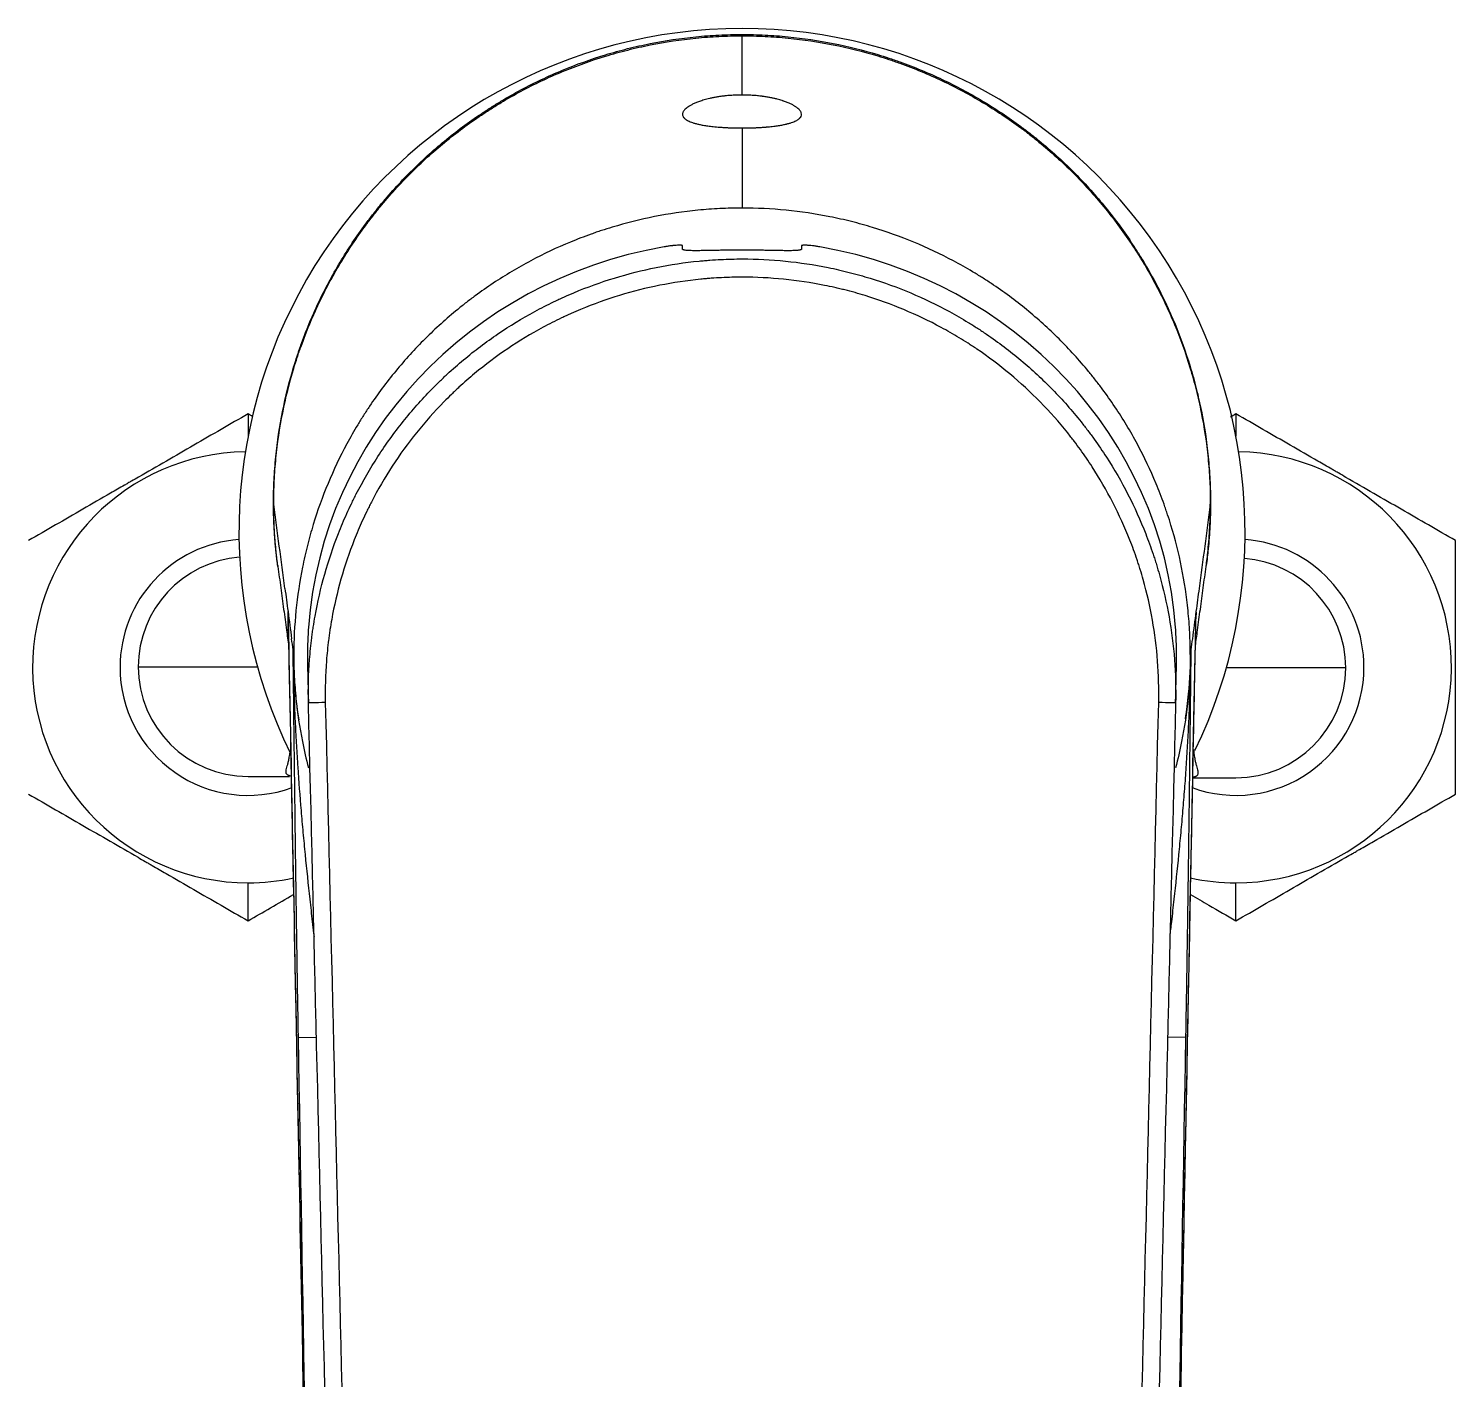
# Model space of a CAD drawing. Extents: x 0 to 1354, y 0 to 992.
# Drawn here: x 287.4 to 365.4, y 785 to 858.8 of the extents above; entities that cross this region are included whole.
import ezdxf

# ---------------------------------------------------------------- set-up
doc = ezdxf.new("R2010")
doc.units = 0
doc.header["$LTSCALE"] = 10
doc.header["$MEASUREMENT"] = 0
doc.layers.add('1', color=7, linetype='CONTINUOUS')

msp = doc.modelspace()

# ---------------------------------------------------------------- linework, layer by layer
at = {"layer": '1', "color": 7, "linetype": 'Continuous', "lineweight": -3}
for p, q in [((299.447, 837.778), (299.447, 836.561)), ((353.447, 837.778), (353.447, 836.563)), ((293.447, 823.955), (299.957, 823.955)), ((359.447, 823.89), (352.918, 823.89)), ((299.447, 817.955), (301.716, 817.955)), ((351.125, 817.89), (353.447, 817.89)), ((299.447, 810.068), (299.447, 812.146)), ((353.447, 810.068), (353.447, 812.146)), ((302.2, 803.69), (303.184, 803.708)), ((350.694, 803.69), (349.71, 803.708))]:
    msp.add_line(p, q, dxfattribs=at)
for centre, radius, start, end in [((326.447, 831.342), 27.5, 90, 206.16055), ((326.447, 831.342), 27.5, 334.20043, 90), ((299.447, 823.923), 11.777, 90.7425, 270), ((353.447, 823.923), 11.777, 270, 89.25469), ((299.447, 823.923), 7, 94.06407, 180), ((353.447, 823.923), 7, 0, 85.93313), ((299.447, 823.955), 6, 94.43531, 180), ((353.447, 823.89), 6, 0, 85.59281), ((299.447, 823.923), 7, 180, 290.06719), ((299.447, 823.955), 6, 180, 270), ((353.447, 823.923), 7, 249.96375, 0), ((353.447, 823.89), 6, 270, 0), ((299.447, 823.923), 11.777, 270, 282.13313), ((353.447, 823.923), 11.777, 257.84437, 270)]:
    msp.add_arc(centre, radius, start, end, dxfattribs=at)
for centre, major_axis, ratio, start_param, end_param in [((326.447, 824.537), (23.755, 0), 0.957185, 1.750672, 3.072505), ((326.447, 824.537), (23.755, 0), 0.957185, 0.069087, 1.390921), ((303.746, 821.997), (1, 0.024), 0.001838, 1.647368, 3.141593), ((349.147, 821.997), (-1, 0.024), 0.001838, 3.141593, 4.635817)]:
    msp.add_ellipse(centre, major_axis=major_axis, ratio=ratio, start_param=start_param, end_param=end_param, dxfattribs=at)
for points, knots in [([(300.838, 832.908), (300.838, 833.331), (300.859, 834.173), (300.921, 835.008), (301.045, 836.256), (301.168, 837.08), (301.493, 838.716), (301.695, 839.528), (301.999, 840.533), (302.094, 840.834), (302.195, 841.134), (302.264, 841.334), (302.299, 841.433), (302.476, 841.931), (302.779, 842.716), (303.288, 843.863), (303.663, 844.608), (304.253, 845.71), (304.682, 846.426), (305.378, 847.469), (305.619, 847.812), (305.994, 848.319), (306.121, 848.487), (306.316, 848.737), (306.381, 848.819), (306.513, 848.985), (306.58, 849.067), (307.181, 849.801), (307.744, 850.422), (308.924, 851.603), (309.541, 852.162), (310.83, 853.221), (311.502, 853.72), (312.376, 854.305), (312.552, 854.42), (312.82, 854.59), (312.909, 854.646), (313.089, 854.757), (313.539, 855.031), (313.996, 855.29), (315.103, 855.883), (315.857, 856.241), (317.396, 856.88), (318.182, 857.162), (319.383, 857.527), (319.787, 857.639), (320.4, 857.793), (320.605, 857.842), (321.017, 857.935), (321.224, 857.979), (322.257, 858.186), (323.089, 858.31), (324.343, 858.434), (325.181, 858.497), (326.024, 858.518), (326.447, 858.518)], [0, 0, 0, 0, 0.03125, 0.0625, 0.0625, 0.125, 0.125, 0.1875, 0.1875, 0.203125, 0.210937, 0.210937, 0.21875, 0.21875, 0.25, 0.28125, 0.3125, 0.3125, 0.375, 0.375, 0.40625, 0.40625, 0.421875, 0.421875, 0.429687, 0.429687, 0.4375, 0.4375, 0.5, 0.5, 0.5625, 0.5625, 0.625, 0.625, 0.640625, 0.640625, 0.648437, 0.648437, 0.65625, 0.6875, 0.6875, 0.75, 0.75, 0.8125, 0.8125, 0.84375, 0.84375, 0.859375, 0.859375, 0.875, 0.875, 0.9375, 0.9375, 0.96875, 1, 1, 1, 1]), ([(300.847, 832.842), (300.847, 833.265), (300.868, 834.107), (300.93, 834.941), (301.054, 836.188), (301.177, 837.013), (301.501, 838.648), (301.704, 839.459), (302.008, 840.464), (302.103, 840.765), (302.203, 841.065), (302.272, 841.265), (302.307, 841.364), (302.484, 841.861), (302.787, 842.646), (303.296, 843.793), (303.671, 844.538), (304.261, 845.64), (304.689, 846.355), (305.385, 847.398), (305.626, 847.741), (306.001, 848.248), (306.128, 848.416), (306.323, 848.665), (306.388, 848.748), (306.52, 848.913), (306.586, 848.995), (307.187, 849.729), (307.75, 850.35), (308.93, 851.531), (309.547, 852.09), (310.836, 853.148), (311.507, 853.647), (312.38, 854.232), (312.557, 854.347), (312.824, 854.517), (312.914, 854.573), (313.093, 854.684), (313.543, 854.958), (314, 855.217), (315.107, 855.81), (315.861, 856.167), (317.399, 856.806), (318.184, 857.088), (319.385, 857.453), (319.789, 857.565), (320.402, 857.719), (320.607, 857.768), (321.019, 857.861), (321.225, 857.905), (322.259, 858.112), (323.09, 858.236), (324.343, 858.36), (325.182, 858.423), (326.024, 858.444), (326.447, 858.444)], [0, 0, 0, 0, 0.03125, 0.0625, 0.0625, 0.125, 0.125, 0.1875, 0.1875, 0.203125, 0.210937, 0.210937, 0.21875, 0.21875, 0.25, 0.28125, 0.3125, 0.3125, 0.375, 0.375, 0.40625, 0.40625, 0.421875, 0.421875, 0.429687, 0.429687, 0.4375, 0.4375, 0.5, 0.5, 0.5625, 0.5625, 0.625, 0.625, 0.640625, 0.640625, 0.648437, 0.648437, 0.65625, 0.6875, 0.6875, 0.75, 0.75, 0.8125, 0.8125, 0.84375, 0.84375, 0.859375, 0.859375, 0.875, 0.875, 0.9375, 0.9375, 0.96875, 1, 1, 1, 1]), ([(326.447, 858.518), (326.87, 858.518), (327.712, 858.497), (328.547, 858.435), (329.794, 858.311), (330.619, 858.188), (332.255, 857.863), (333.066, 857.661), (334.071, 857.357), (334.372, 857.262), (334.672, 857.161), (334.872, 857.092), (334.972, 857.057), (335.469, 856.88), (336.254, 856.577), (337.401, 856.068), (338.146, 855.693), (339.249, 855.103), (339.964, 854.674), (341.008, 853.978), (341.351, 853.737), (341.857, 853.362), (342.025, 853.234), (342.275, 853.04), (342.358, 852.974), (342.523, 852.843), (342.605, 852.776), (343.339, 852.175), (343.96, 851.612), (345.141, 850.432), (345.7, 849.814), (346.759, 848.525), (347.258, 847.854), (347.843, 846.98), (347.958, 846.803), (348.128, 846.536), (348.184, 846.446), (348.295, 846.266), (348.569, 845.816), (348.828, 845.36), (349.421, 844.252), (349.779, 843.498), (350.418, 841.959), (350.699, 841.174), (351.065, 839.972), (351.177, 839.568), (351.331, 838.956), (351.38, 838.75), (351.473, 838.338), (351.517, 838.132), (351.723, 837.098), (351.847, 836.267), (351.972, 835.012), (352.034, 834.174), (352.056, 833.331), (352.056, 832.908)], [0, 0, 0, 0, 0.03125, 0.0625, 0.0625, 0.125, 0.125, 0.1875, 0.1875, 0.203125, 0.210937, 0.210937, 0.21875, 0.21875, 0.25, 0.28125, 0.3125, 0.3125, 0.375, 0.375, 0.40625, 0.40625, 0.421875, 0.421875, 0.429687, 0.429687, 0.4375, 0.4375, 0.5, 0.5, 0.5625, 0.5625, 0.625, 0.625, 0.640625, 0.640625, 0.648437, 0.648437, 0.65625, 0.6875, 0.6875, 0.75, 0.75, 0.8125, 0.8125, 0.84375, 0.84375, 0.859375, 0.859375, 0.875, 0.875, 0.9375, 0.9375, 0.96875, 1, 1, 1, 1]), ([(326.447, 858.444), (326.869, 858.444), (327.711, 858.423), (328.546, 858.361), (329.793, 858.237), (330.617, 858.114), (332.253, 857.789), (333.064, 857.587), (334.069, 857.283), (334.37, 857.188), (334.669, 857.087), (334.869, 857.019), (334.969, 856.984), (335.466, 856.806), (336.251, 856.503), (337.398, 855.994), (338.142, 855.619), (339.244, 855.03), (339.96, 854.601), (341.003, 853.905), (341.346, 853.664), (341.852, 853.289), (342.02, 853.162), (342.269, 852.967), (342.352, 852.902), (342.517, 852.77), (342.599, 852.704), (343.333, 852.102), (343.954, 851.54), (345.135, 850.36), (345.694, 849.743), (346.752, 848.454), (347.251, 847.782), (347.836, 846.909), (347.951, 846.732), (348.12, 846.465), (348.176, 846.375), (348.287, 846.196), (348.561, 845.746), (348.82, 845.289), (349.413, 844.182), (349.771, 843.428), (350.409, 841.89), (350.691, 841.105), (351.056, 839.904), (351.168, 839.5), (351.322, 838.887), (351.371, 838.682), (351.464, 838.27), (351.508, 838.064), (351.714, 837.03), (351.838, 836.199), (351.963, 834.946), (352.026, 834.107), (352.047, 833.265), (352.047, 832.842)], [0, 0, 0, 0, 0.03125, 0.0625, 0.0625, 0.125, 0.125, 0.1875, 0.1875, 0.203125, 0.210937, 0.210937, 0.21875, 0.21875, 0.25, 0.28125, 0.3125, 0.3125, 0.375, 0.375, 0.40625, 0.40625, 0.421875, 0.421875, 0.429687, 0.429687, 0.4375, 0.4375, 0.5, 0.5, 0.5625, 0.5625, 0.625, 0.625, 0.640625, 0.640625, 0.648437, 0.648437, 0.65625, 0.6875, 0.6875, 0.75, 0.75, 0.8125, 0.8125, 0.84375, 0.84375, 0.859375, 0.859375, 0.875, 0.875, 0.9375, 0.9375, 0.96875, 1, 1, 1, 1]), ([(326.447, 855.208), (326.336, 855.208), (326.228, 855.206), (326.095, 855.201), (326.069, 855.2), (326.016, 855.197), (325.99, 855.196), (325.912, 855.192), (325.862, 855.188), (325.715, 855.178), (325.623, 855.169), (325.512, 855.157), (325.49, 855.155), (325.447, 855.15), (325.426, 855.147), (325.363, 855.139), (325.323, 855.134), (325.205, 855.117), (325.132, 855.106), (324.992, 855.082), (324.926, 855.07), (324.831, 855.051), (324.8, 855.044), (324.741, 855.031), (324.711, 855.025), (324.627, 855.005), (324.573, 854.992), (324.472, 854.966), (324.423, 854.952), (324.331, 854.926), (324.287, 854.912), (324.162, 854.872), (324.085, 854.845), (323.98, 854.805), (323.947, 854.791), (323.883, 854.764), (323.853, 854.751), (323.766, 854.712), (323.714, 854.685), (323.618, 854.634), (323.575, 854.608), (323.497, 854.558), (323.462, 854.533), (323.368, 854.46), (323.319, 854.412), (323.246, 854.319), (323.222, 854.274), (323.202, 854.208), (323.198, 854.187), (323.197, 854.155), (323.197, 854.144), (323.198, 854.123), (323.2, 854.113), (323.21, 854.062), (323.229, 854.022), (323.286, 853.946), (323.326, 853.909), (323.426, 853.838), (323.486, 853.804), (323.596, 853.754), (323.635, 853.738), (323.721, 853.706), (323.767, 853.691), (323.867, 853.66), (323.921, 853.645), (324.008, 853.624), (324.039, 853.616), (324.102, 853.602), (324.135, 853.595), (324.236, 853.574), (324.309, 853.561), (324.429, 853.541), (324.47, 853.534), (324.556, 853.521), (324.601, 853.515), (324.695, 853.503), (324.744, 853.497), (324.847, 853.485), (324.901, 853.479), (325.014, 853.468), (325.074, 853.463), (325.169, 853.455), (325.202, 853.452), (325.269, 853.447), (325.304, 853.445), (325.411, 853.437), (325.487, 853.433), (325.589, 853.427), (325.61, 853.426), (325.652, 853.424), (325.673, 853.423), (325.738, 853.421), (325.783, 853.419), (325.875, 853.416), (325.922, 853.414), (325.996, 853.412), (326.021, 853.411), (326.071, 853.41), (326.097, 853.41), (326.229, 853.407), (326.336, 853.406), (326.447, 853.406)], [0, 0, 0, 0, 0.015625, 0.015625, 0.019531, 0.019531, 0.023438, 0.023438, 0.03125, 0.03125, 0.046875, 0.046875, 0.050781, 0.050781, 0.054688, 0.054688, 0.0625, 0.0625, 0.078125, 0.078125, 0.09375, 0.09375, 0.101563, 0.101563, 0.109375, 0.109375, 0.125, 0.125, 0.140625, 0.140625, 0.15625, 0.15625, 0.1875, 0.1875, 0.203125, 0.203125, 0.21875, 0.21875, 0.25, 0.25, 0.28125, 0.28125, 0.3125, 0.3125, 0.375, 0.375, 0.4375, 0.4375, 0.46875, 0.46875, 0.484375, 0.484375, 0.5, 0.5, 0.5625, 0.5625, 0.625, 0.625, 0.6875, 0.6875, 0.71875, 0.71875, 0.75, 0.75, 0.78125, 0.78125, 0.796875, 0.796875, 0.8125, 0.8125, 0.84375, 0.84375, 0.859375, 0.859375, 0.875, 0.875, 0.890625, 0.890625, 0.90625, 0.90625, 0.921875, 0.921875, 0.929687, 0.929687, 0.9375, 0.9375, 0.953125, 0.953125, 0.957031, 0.957031, 0.960937, 0.960937, 0.96875, 0.96875, 0.976562, 0.976562, 0.980469, 0.980469, 0.984375, 0.984375, 1, 1, 1, 1]), ([(326.447, 853.406), (326.558, 853.406), (326.666, 853.407), (326.784, 853.41), (326.797, 853.41), (326.823, 853.41), (326.836, 853.411), (326.874, 853.412), (326.9, 853.412), (326.974, 853.414), (327.022, 853.416), (327.115, 853.419), (327.16, 853.421), (327.225, 853.424), (327.247, 853.425), (327.289, 853.427), (327.31, 853.428), (327.412, 853.433), (327.488, 853.438), (327.631, 853.447), (327.698, 853.452), (327.777, 853.459), (327.793, 853.46), (327.824, 853.463), (327.839, 853.465), (327.885, 853.469), (327.914, 853.471), (327.999, 853.48), (328.053, 853.486), (328.156, 853.498), (328.204, 853.504), (328.344, 853.522), (328.429, 853.535), (328.587, 853.561), (328.66, 853.575), (328.761, 853.595), (328.794, 853.603), (328.841, 853.613), (328.857, 853.617), (328.887, 853.624), (328.902, 853.628), (328.975, 853.646), (329.028, 853.661), (329.128, 853.691), (329.175, 853.707), (329.26, 853.739), (329.299, 853.755), (329.408, 853.804), (329.469, 853.838), (329.568, 853.909), (329.608, 853.946), (329.665, 854.022), (329.684, 854.062), (329.7, 854.144), (329.698, 854.186), (329.681, 854.241), (329.677, 854.252), (329.668, 854.274), (329.663, 854.286), (329.644, 854.32), (329.629, 854.343), (329.574, 854.413), (329.525, 854.461), (329.445, 854.523), (329.428, 854.535), (329.392, 854.56), (329.374, 854.573), (329.314, 854.611), (329.271, 854.637), (329.175, 854.688), (329.122, 854.714), (329.006, 854.767), (328.943, 854.793), (328.838, 854.834), (328.801, 854.847), (328.744, 854.867), (328.724, 854.874), (328.684, 854.887), (328.663, 854.894), (328.6, 854.914), (328.555, 854.928), (328.463, 854.954), (328.414, 854.968), (328.337, 854.987), (328.311, 854.994), (328.257, 855.007), (328.23, 855.014), (328.145, 855.033), (328.085, 855.046), (327.96, 855.071), (327.895, 855.083), (327.755, 855.107), (327.682, 855.119), (327.583, 855.132), (327.563, 855.135), (327.523, 855.14), (327.461, 855.148), (327.397, 855.156), (327.309, 855.165), (327.264, 855.169), (327.195, 855.176), (327.171, 855.178), (327.123, 855.182), (327.099, 855.183), (326.976, 855.192), (326.875, 855.198), (326.718, 855.204), (326.665, 855.205), (326.584, 855.207), (326.557, 855.207), (326.502, 855.208), (326.474, 855.208), (326.447, 855.208)], [0, 0, 0, 0, 0.015625, 0.015625, 0.017578, 0.017578, 0.019531, 0.019531, 0.023438, 0.023438, 0.03125, 0.03125, 0.039063, 0.039063, 0.042969, 0.042969, 0.046875, 0.046875, 0.0625, 0.0625, 0.078125, 0.078125, 0.082031, 0.082031, 0.085938, 0.085938, 0.09375, 0.09375, 0.109375, 0.109375, 0.125, 0.125, 0.15625, 0.15625, 0.1875, 0.1875, 0.203125, 0.203125, 0.210938, 0.210938, 0.21875, 0.21875, 0.25, 0.25, 0.28125, 0.28125, 0.3125, 0.3125, 0.375, 0.375, 0.4375, 0.4375, 0.5, 0.5, 0.5625, 0.5625, 0.578125, 0.578125, 0.59375, 0.59375, 0.625, 0.625, 0.6875, 0.6875, 0.703125, 0.703125, 0.71875, 0.71875, 0.75, 0.75, 0.78125, 0.78125, 0.8125, 0.8125, 0.828125, 0.828125, 0.835937, 0.835937, 0.84375, 0.84375, 0.859375, 0.859375, 0.875, 0.875, 0.882812, 0.882812, 0.890625, 0.890625, 0.90625, 0.90625, 0.921875, 0.921875, 0.9375, 0.9375, 0.941406, 0.941406, 0.945312, 0.953125, 0.953125, 0.960937, 0.960937, 0.964844, 0.964844, 0.96875, 0.96875, 0.984375, 0.984375, 0.992187, 0.992187, 0.996094, 0.996094, 1, 1, 1, 1]), ([(326.447, 849.028), (326.042, 849.028), (325.237, 849.008), (324.438, 848.949), (323.244, 848.831), (322.455, 848.714), (320.89, 848.404), (320.114, 848.211), (319.152, 847.921), (318.864, 847.831), (318.577, 847.735), (318.386, 847.669), (318.291, 847.636), (317.815, 847.467), (317.439, 847.322), (316.327, 846.863), (315.605, 846.522), (314.199, 845.773), (313.514, 845.365), (312.516, 844.701), (312.188, 844.471), (311.703, 844.114), (311.542, 843.992), (311.303, 843.807), (311.224, 843.745), (311.066, 843.619), (310.988, 843.556), (310.285, 842.982), (309.691, 842.446), (308.561, 841.321), (308.026, 840.733), (307.013, 839.504), (306.535, 838.864), (305.976, 838.031), (305.866, 837.863), (305.703, 837.608), (305.65, 837.523), (305.544, 837.351), (305.281, 836.922), (305.033, 836.487), (304.466, 835.431), (304.124, 834.713), (303.512, 833.246), (303.243, 832.497), (302.893, 831.352), (302.786, 830.967), (302.638, 830.383), (302.592, 830.188), (302.503, 829.795), (302.461, 829.598), (302.263, 828.613), (302.144, 827.82), (301.985, 826.227), (301.945, 825.425), (301.945, 824.62)], [0, 0, 0, 0, 0.03125, 0.0625, 0.0625, 0.125, 0.125, 0.1875, 0.1875, 0.203125, 0.210938, 0.210938, 0.21875, 0.21875, 0.25, 0.25, 0.3125, 0.3125, 0.375, 0.375, 0.40625, 0.40625, 0.421875, 0.421875, 0.429688, 0.429688, 0.4375, 0.4375, 0.5, 0.5, 0.5625, 0.5625, 0.625, 0.625, 0.640625, 0.640625, 0.648438, 0.648438, 0.65625, 0.6875, 0.6875, 0.75, 0.75, 0.8125, 0.8125, 0.84375, 0.84375, 0.859375, 0.859375, 0.875, 0.875, 0.9375, 0.9375, 1, 1, 1, 1]), ([(350.949, 824.62), (350.949, 825.023), (350.928, 825.825), (350.869, 826.621), (350.75, 827.81), (350.633, 828.596), (350.322, 830.155), (350.128, 830.928), (349.838, 831.887), (349.747, 832.173), (349.65, 832.459), (349.585, 832.65), (349.551, 832.745), (349.381, 833.219), (349.236, 833.593), (348.776, 834.701), (348.433, 835.42), (347.681, 836.821), (347.271, 837.503), (346.605, 838.498), (346.374, 838.825), (346.015, 839.308), (345.893, 839.468), (345.707, 839.705), (345.645, 839.784), (345.519, 839.942), (345.455, 840.02), (344.88, 840.72), (344.341, 841.312), (343.212, 842.437), (342.621, 842.971), (341.388, 843.98), (340.745, 844.455), (339.909, 845.013), (339.741, 845.122), (339.485, 845.284), (339.399, 845.338), (339.227, 845.443), (338.796, 845.705), (338.359, 845.952), (337.3, 846.517), (336.579, 846.858), (335.106, 847.467), (334.355, 847.735), (333.205, 848.084), (332.818, 848.191), (332.232, 848.337), (332.036, 848.384), (331.642, 848.473), (331.444, 848.514), (330.455, 848.711), (329.66, 848.829), (328.06, 848.988), (327.256, 849.028), (326.447, 849.028)], [0, 0, 0, 0, 0.03125, 0.0625, 0.0625, 0.125, 0.125, 0.1875, 0.1875, 0.203125, 0.210937, 0.210937, 0.21875, 0.21875, 0.25, 0.25, 0.3125, 0.3125, 0.375, 0.375, 0.40625, 0.40625, 0.421875, 0.421875, 0.429687, 0.429687, 0.4375, 0.4375, 0.5, 0.5, 0.5625, 0.5625, 0.625, 0.625, 0.640625, 0.640625, 0.648437, 0.648437, 0.65625, 0.6875, 0.6875, 0.75, 0.75, 0.8125, 0.8125, 0.84375, 0.84375, 0.859375, 0.859375, 0.875, 0.875, 0.9375, 0.9375, 1, 1, 1, 1]), ([(323.197, 846.967), (323.197, 846.973), (323.191, 846.978), (323.172, 846.984), (323.165, 846.986), (323.151, 846.989), (323.147, 846.99), (323.136, 846.991), (323.13, 846.992), (323.1, 846.995), (323.071, 846.996), (323.019, 846.996), (323.001, 846.996), (322.971, 846.995), (322.96, 846.995), (322.939, 846.994), (322.928, 846.994), (322.872, 846.991), (322.822, 846.988), (322.742, 846.981), (322.714, 846.979), (322.671, 846.974), (322.656, 846.973), (322.626, 846.97), (322.611, 846.968), (322.534, 846.959), (322.47, 846.951), (322.37, 846.936), (322.336, 846.931), (322.284, 846.923), (322.267, 846.92), (322.232, 846.914), (322.214, 846.911), (322.197, 846.908)], [0, 0, 0, 0, 0.125, 0.125, 0.1875, 0.1875, 0.21875, 0.21875, 0.25, 0.25, 0.375, 0.375, 0.4375, 0.4375, 0.46875, 0.46875, 0.5, 0.5, 0.625, 0.625, 0.6875, 0.6875, 0.71875, 0.71875, 0.75, 0.75, 0.875, 0.875, 0.9375, 0.9375, 0.96875, 0.96875, 1, 1, 1, 1]), ([(329.697, 846.784), (329.697, 846.781), (329.696, 846.779), (329.695, 846.775), (329.694, 846.772), (329.69, 846.766), (329.686, 846.762), (329.67, 846.751), (329.639, 846.737), (329.588, 846.726), (329.541, 846.719), (329.525, 846.717), (329.488, 846.713), (329.469, 846.711), (329.408, 846.707), (329.317, 846.702), (329.153, 846.698), (329.027, 846.697), (328.942, 846.697), (328.924, 846.697), (328.889, 846.697), (328.836, 846.698), (328.781, 846.698), (328.669, 846.7), (328.512, 846.702), (328.342, 846.705), (328.209, 846.707), (328.164, 846.708), (328.095, 846.71), (328.072, 846.71), (328.025, 846.711), (327.909, 846.713), (327.693, 846.717), (327.493, 846.72), (327.29, 846.723), (327.187, 846.724), (326.976, 846.726), (326.871, 846.727), (326.659, 846.728), (326.447, 846.729), (326.235, 846.728), (326.102, 846.727), (326.076, 846.727), (326.023, 846.727), (325.996, 846.727), (325.916, 846.726), (325.864, 846.726), (325.707, 846.724), (325.501, 846.722), (325.301, 846.719), (325.154, 846.716), (325.081, 846.715), (325.009, 846.714), (324.961, 846.713), (324.937, 846.712), (324.819, 846.71), (324.637, 846.707), (324.382, 846.702), (324.225, 846.7), (324.112, 846.698), (324.075, 846.698), (324.003, 846.697), (323.968, 846.697), (323.867, 846.697), (323.741, 846.698), (323.632, 846.7), (323.557, 846.703), (323.533, 846.704), (323.498, 846.706), (323.487, 846.707), (323.465, 846.708), (323.413, 846.712), (323.332, 846.721), (323.28, 846.732), (323.239, 846.744), (323.223, 846.751), (323.21, 846.76), (323.208, 846.762), (323.204, 846.766), (323.199, 846.772), (323.197, 846.779), (323.197, 846.784)], [0, 0, 0, 0, 0.007813, 0.007813, 0.015625, 0.015625, 0.03125, 0.03125, 0.0625, 0.09375, 0.09375, 0.109375, 0.109375, 0.125, 0.125, 0.15625, 0.1875, 0.21875, 0.21875, 0.226562, 0.226562, 0.234375, 0.25, 0.25, 0.28125, 0.3125, 0.3125, 0.328125, 0.328125, 0.335938, 0.335938, 0.34375, 0.375, 0.40625, 0.40625, 0.4375, 0.4375, 0.46875, 0.46875, 0.5, 0.53125, 0.53125, 0.539063, 0.539063, 0.546875, 0.546875, 0.5625, 0.5625, 0.59375, 0.625, 0.625, 0.640625, 0.648438, 0.648438, 0.65625, 0.65625, 0.6875, 0.71875, 0.75, 0.75, 0.765625, 0.765625, 0.78125, 0.78125, 0.8125, 0.84375, 0.84375, 0.859375, 0.859375, 0.867188, 0.867188, 0.875, 0.90625, 0.9375, 0.9375, 0.96875, 0.96875, 0.976562, 0.976562, 0.984375, 1, 1, 1, 1]), ([(330.697, 846.908), (330.627, 846.92), (330.558, 846.931), (330.459, 846.946), (330.426, 846.95), (330.377, 846.957), (330.361, 846.959), (330.33, 846.962), (330.314, 846.964), (330.237, 846.973), (330.18, 846.979), (330.099, 846.986), (330.072, 846.988), (330.023, 846.991), (329.999, 846.992), (329.932, 846.996), (329.892, 846.996), (329.822, 846.996), (329.793, 846.995), (329.758, 846.991), (329.747, 846.99), (329.734, 846.987), (329.729, 846.986), (329.722, 846.984), (329.718, 846.983), (329.703, 846.978), (329.697, 846.973), (329.697, 846.967)], [0, 0, 0, 0, 0.125, 0.125, 0.1875, 0.1875, 0.21875, 0.21875, 0.25, 0.25, 0.375, 0.375, 0.4375, 0.4375, 0.5, 0.5, 0.625, 0.625, 0.75, 0.75, 0.8125, 0.8125, 0.84375, 0.84375, 0.875, 0.875, 1, 1, 1, 1]), ([(302.747, 821.973), (302.728, 822.768), (302.748, 823.561), (302.838, 824.747), (302.878, 825.142), (302.941, 825.635), (302.954, 825.734), (302.981, 825.931), (303.024, 826.225), (303.073, 826.518), (303.245, 827.491), (303.422, 828.257), (303.848, 829.766), (304.098, 830.51), (304.53, 831.607), (304.683, 831.97), (304.927, 832.51), (305.052, 832.778), (305.183, 833.046), (305.272, 833.223), (305.317, 833.312), (305.725, 834.107), (306.121, 834.789), (306.974, 836.107), (307.433, 836.743), (308.412, 837.968), (308.932, 838.557), (309.624, 839.264), (309.764, 839.403), (309.977, 839.611), (310.049, 839.68), (310.193, 839.816), (310.555, 840.155), (310.926, 840.481), (311.832, 841.238), (312.459, 841.711), (313.755, 842.591), (314.425, 842.999), (315.463, 843.562), (315.815, 843.742), (316.262, 843.956), (316.351, 843.998), (316.531, 844.082), (316.622, 844.123), (316.893, 844.245), (317.075, 844.324), (317.988, 844.706), (318.728, 844.974), (320.228, 845.433), (320.988, 845.626), (322.528, 845.935), (323.308, 846.052), (324.198, 846.14), (324.297, 846.15), (324.495, 846.167), (324.792, 846.191), (325.088, 846.209), (325.68, 846.238), (326.074, 846.247), (327.254, 846.246), (328.038, 846.206), (329.598, 846.05), (330.376, 845.934), (331.344, 845.738), (331.634, 845.676), (331.923, 845.608), (332.116, 845.562), (332.213, 845.538), (332.694, 845.415), (333.075, 845.308), (334.207, 844.96), (334.945, 844.691), (336.39, 844.083), (337.097, 843.743), (338.134, 843.18), (338.475, 842.984), (338.982, 842.675), (339.149, 842.57), (339.399, 842.409), (339.483, 842.354), (339.648, 842.245), (339.73, 842.189), (340.468, 841.687), (341.096, 841.211), (342.298, 840.203), (342.873, 839.67), (343.969, 838.548), (344.49, 837.958), (345.046, 837.262), (345.107, 837.184), (345.229, 837.028), (345.289, 836.949), (345.469, 836.711), (345.587, 836.552), (345.933, 836.07), (346.155, 835.744), (346.795, 834.752), (347.187, 834.072), (347.902, 832.678), (348.225, 831.962), (348.657, 830.861), (348.792, 830.49), (348.95, 830.019), (348.981, 829.925), (349.042, 829.736), (349.131, 829.452), (349.215, 829.167), (349.482, 828.215), (349.657, 827.448), (349.929, 825.903), (350.027, 825.125), (350.145, 823.557), (350.166, 822.768), (350.147, 821.973)], [0, 0, 0, 0, 0.03125, 0.03125, 0.046875, 0.046875, 0.050781, 0.050781, 0.054688, 0.0625, 0.0625, 0.09375, 0.09375, 0.125, 0.125, 0.140625, 0.140625, 0.148437, 0.152344, 0.152344, 0.15625, 0.15625, 0.1875, 0.1875, 0.21875, 0.21875, 0.25, 0.25, 0.257812, 0.257812, 0.261719, 0.261719, 0.265625, 0.28125, 0.28125, 0.3125, 0.3125, 0.34375, 0.34375, 0.359375, 0.359375, 0.363281, 0.363281, 0.367187, 0.367187, 0.375, 0.375, 0.40625, 0.40625, 0.4375, 0.4375, 0.46875, 0.46875, 0.472656, 0.472656, 0.476562, 0.484375, 0.484375, 0.5, 0.5, 0.53125, 0.53125, 0.5625, 0.5625, 0.570312, 0.574219, 0.574219, 0.578125, 0.578125, 0.59375, 0.59375, 0.625, 0.625, 0.65625, 0.65625, 0.671875, 0.671875, 0.679687, 0.679687, 0.683594, 0.683594, 0.6875, 0.6875, 0.71875, 0.71875, 0.75, 0.75, 0.78125, 0.78125, 0.785156, 0.785156, 0.789062, 0.789062, 0.796875, 0.796875, 0.8125, 0.8125, 0.84375, 0.84375, 0.875, 0.875, 0.890625, 0.890625, 0.894531, 0.894531, 0.898437, 0.90625, 0.90625, 0.9375, 0.9375, 0.96875, 0.96875, 1, 1, 1, 1]), ([(349.224, 821.997), (349.242, 822.76), (349.222, 823.517), (349.108, 825.021), (349.014, 825.768), (348.752, 827.25), (348.584, 827.986), (348.326, 828.899), (348.246, 829.172), (348.159, 829.445), (348.101, 829.627), (348.071, 829.717), (347.919, 830.168), (347.789, 830.524), (347.373, 831.58), (347.062, 832.266), (346.373, 833.604), (345.996, 834.255), (345.38, 835.205), (345.166, 835.518), (344.833, 835.98), (344.72, 836.133), (344.547, 836.36), (344.488, 836.436), (344.371, 836.586), (344.312, 836.66), (343.778, 837.327), (343.276, 837.892), (342.222, 838.966), (341.669, 839.476), (340.513, 840.441), (339.909, 840.895), (339.2, 841.376), (339.121, 841.428), (338.962, 841.533), (338.882, 841.585), (338.642, 841.739), (338.481, 841.84), (337.994, 842.135), (337.666, 842.323), (336.67, 842.861), (335.991, 843.185), (334.603, 843.766), (333.895, 844.022), (332.808, 844.355), (332.442, 844.457), (331.98, 844.574), (331.888, 844.597), (331.702, 844.641), (331.424, 844.706), (331.146, 844.765), (330.217, 844.952), (329.471, 845.063), (327.973, 845.212), (327.221, 845.25), (326.089, 845.251), (325.711, 845.242), (325.143, 845.214), (324.858, 845.197), (324.574, 845.174), (324.384, 845.158), (324.289, 845.149), (323.435, 845.065), (322.687, 844.953), (321.209, 844.658), (320.479, 844.474), (319.039, 844.036), (318.328, 843.78), (317.452, 843.415), (317.277, 843.34), (317.016, 843.223), (316.929, 843.184), (316.756, 843.104), (316.326, 842.902), (315.903, 842.688), (314.906, 842.15), (314.262, 841.76), (313.016, 840.918), (312.414, 840.466), (311.542, 839.742), (311.257, 839.492), (310.907, 839.171), (310.838, 839.106), (310.699, 838.975), (310.63, 838.909), (310.425, 838.711), (310.29, 838.577), (309.625, 837.9), (309.124, 837.336), (308.182, 836.163), (307.741, 835.554), (306.919, 834.291), (306.538, 833.637), (306.145, 832.875), (306.102, 832.79), (306.017, 832.619), (305.89, 832.363), (305.77, 832.105), (305.535, 831.588), (305.387, 831.24), (304.972, 830.187), (304.731, 829.474), (304.32, 828.026), (304.15, 827.291), (303.984, 826.358), (303.937, 826.077), (303.896, 825.794), (303.87, 825.606), (303.857, 825.511), (303.797, 825.038), (303.758, 824.659), (303.671, 823.521), (303.651, 822.76), (303.67, 821.997)], [0, 0, 0, 0, 0.03125, 0.03125, 0.0625, 0.0625, 0.09375, 0.09375, 0.101562, 0.105469, 0.105469, 0.109375, 0.109375, 0.125, 0.125, 0.15625, 0.15625, 0.1875, 0.1875, 0.203125, 0.203125, 0.210937, 0.210937, 0.214844, 0.214844, 0.21875, 0.21875, 0.25, 0.25, 0.28125, 0.28125, 0.3125, 0.3125, 0.316406, 0.316406, 0.320312, 0.320312, 0.328125, 0.328125, 0.34375, 0.34375, 0.375, 0.375, 0.40625, 0.40625, 0.421875, 0.421875, 0.425781, 0.425781, 0.429687, 0.4375, 0.4375, 0.46875, 0.46875, 0.5, 0.5, 0.515625, 0.515625, 0.523437, 0.527344, 0.527344, 0.53125, 0.53125, 0.5625, 0.5625, 0.59375, 0.59375, 0.625, 0.625, 0.632812, 0.632812, 0.636719, 0.636719, 0.640625, 0.65625, 0.65625, 0.6875, 0.6875, 0.71875, 0.71875, 0.734375, 0.734375, 0.738281, 0.738281, 0.742187, 0.742187, 0.75, 0.75, 0.78125, 0.78125, 0.8125, 0.8125, 0.84375, 0.84375, 0.847656, 0.847656, 0.851562, 0.859375, 0.859375, 0.875, 0.875, 0.90625, 0.90625, 0.9375, 0.9375, 0.945312, 0.949219, 0.949219, 0.953125, 0.953125, 0.96875, 0.96875, 1, 1, 1, 1]), ([(299.447, 837.778), (298.467, 837.212), (297.48, 836.643), (295.984, 835.78), (295.483, 835.49), (294.475, 834.909), (293.968, 834.616), (293.331, 834.248), (293.203, 834.174), (293.011, 834.064), (292.947, 834.027), (292.819, 833.953), (292.5, 833.769), (292.182, 833.585), (291.422, 833.146), (290.918, 832.856), (289.917, 832.278), (289.42, 831.991), (288.43, 831.42), (287.937, 831.136), (287.447, 830.852)], [0, 0, 0, 0, 0.25, 0.25, 0.375, 0.375, 0.5, 0.5, 0.53125, 0.53125, 0.546875, 0.546875, 0.5625, 0.625, 0.625, 0.75, 0.75, 0.875, 0.875, 1, 1, 1, 1]), ([(365.446, 830.852), (364.467, 831.418), (363.48, 831.987), (361.984, 832.851), (361.483, 833.14), (360.475, 833.722), (359.968, 834.014), (359.331, 834.382), (359.203, 834.456), (359.011, 834.567), (358.947, 834.603), (358.819, 834.677), (358.5, 834.861), (358.182, 835.045), (357.422, 835.484), (356.918, 835.774), (355.917, 836.352), (355.42, 836.639), (354.43, 837.211), (353.937, 837.495), (353.447, 837.778)], [0, 0, 0, 0, 0.25, 0.25, 0.375, 0.375, 0.5, 0.5, 0.53125, 0.53125, 0.546875, 0.546875, 0.5625, 0.625, 0.625, 0.75, 0.75, 0.875, 0.875, 1, 1, 1, 1]), ([(301.068, 829.493), (301.028, 829.79), (300.993, 830.088), (300.922, 830.804), (300.859, 831.643), (300.838, 832.486), (300.838, 832.908)], [0, 0, 0, 0, 0.26308, 0.26308, 0.63154, 1, 1, 1, 1]), ([(301.076, 829.43), (301.036, 829.726), (301.002, 830.023), (300.931, 830.739), (300.868, 831.577), (300.847, 832.42), (300.847, 832.842)], [0, 0, 0, 0, 0.262537, 0.262537, 0.631268, 1, 1, 1, 1]), ([(351.817, 829.43), (351.857, 829.726), (351.892, 830.023), (351.963, 830.739), (352.026, 831.577), (352.047, 832.42), (352.047, 832.842)], [0, 0, 0, 0, 0.262537, 0.262537, 0.631268, 1, 1, 1, 1]), ([(352.056, 832.908), (352.056, 832.486), (352.034, 831.644), (351.972, 830.809), (351.901, 830.091), (351.866, 829.789), (351.825, 829.489)], [0, 0, 0, 0, 0.366771, 0.733541, 0.733541, 1, 1, 1, 1]), ([(365.447, 816.993), (365.447, 818.125), (365.447, 819.264), (365.447, 820.992), (365.447, 821.571), (365.447, 822.735), (365.447, 823.32), (365.447, 824.057), (365.447, 824.204), (365.447, 824.426), (365.447, 824.5), (365.447, 824.648), (365.447, 825.016), (365.447, 825.383), (365.447, 826.261), (365.447, 826.843), (365.447, 827.999), (365.447, 828.574), (365.447, 829.717), (365.447, 830.286), (365.447, 830.852)], [0, 0, 0, 0, 0.25, 0.25, 0.375, 0.375, 0.5, 0.5, 0.53125, 0.53125, 0.546875, 0.546875, 0.5625, 0.625, 0.625, 0.75, 0.75, 0.875, 0.875, 1, 1, 1, 1]), ([(301.077, 829.429), (301.129, 829.044), (301.233, 828.275), (301.389, 827.119), (301.533, 826.052), (301.625, 825.37), (301.665, 825.071)], [0, 0, 0, 0, 0.27747, 0.548129, 0.804255, 1, 1, 1, 1]), ([(351.231, 825.091), (351.27, 825.384), (351.361, 826.059), (351.505, 827.119), (351.661, 828.275), (351.765, 829.044), (351.817, 829.429)], [0, 0, 0, 0, 0.19215, 0.44942, 0.72129, 1, 1, 1, 1]), ([(301.643, 826.082), (301.643, 826.104), (301.641, 826.147), (301.639, 826.211), (301.637, 826.275), (301.636, 826.34), (301.635, 826.404), (301.633, 826.468), (301.632, 826.532), (301.631, 826.596), (301.631, 826.659), (301.63, 826.723), (301.63, 826.787), (301.63, 826.85), (301.63, 826.913), (301.63, 826.956), (301.63, 826.977)], [0, 0, 0, 0, 0.072845, 0.14547, 0.217875, 0.290061, 0.362028, 0.433778, 0.50531, 0.576625, 0.647724, 0.718608, 0.789277, 0.859731, 0.929972, 1, 1, 1, 1]), ([(301.63, 826.976), (301.805, 818.021), (301.98, 809.065), (302.328, 791.154), (302.501, 782.198), (302.844, 764.285), (303.014, 755.329), (303.242, 743.157), (303.302, 739.941), (303.361, 736.725)], [0, 0, 0, 0, 0.297708, 0.297708, 0.595415, 0.595415, 0.893123, 0.893123, 1, 1, 1, 1]), ([(349.512, 735.605), (349.578, 739.194), (349.645, 742.783), (349.88, 755.329), (350.05, 764.285), (350.393, 782.198), (350.566, 791.154), (350.913, 809.065), (351.088, 818.021), (351.264, 826.976)], [0, 0, 0, 0, 0.117825, 0.117825, 0.411884, 0.411884, 0.705942, 0.705942, 1, 1, 1, 1]), ([(351.263, 826.977), (351.264, 826.956), (351.264, 826.913), (351.264, 826.85), (351.264, 826.79), (351.263, 826.751), (351.263, 826.733)], [0, 0, 0, 0, 0.260101, 0.520863, 0.782289, 1, 1, 1, 1]), ([(301.65, 825.857), (301.649, 825.88), (301.648, 825.902), (301.647, 825.952), (301.646, 825.979), (301.644, 826.032), (301.644, 826.058), (301.643, 826.082)], [0, 0, 0, 0, 0.283668, 0.283668, 0.641834, 0.641834, 1, 1, 1, 1]), ([(302.748, 826.106), (302.724, 825.772), (302.707, 825.428), (302.69, 824.723), (302.689, 824.361), (302.698, 823.991)], [0, 0, 0, 0, 0.5, 0.5, 1, 1, 1, 1]), ([(350.195, 823.991), (350.204, 824.361), (350.204, 824.723), (350.187, 825.428), (350.17, 825.772), (350.146, 826.106)], [0, 0, 0, 0, 0.5, 0.5, 1, 1, 1, 1]), ([(301.652, 825.85), (301.652, 825.85), (301.652, 825.847), (301.653, 825.828), (301.653, 825.793), (301.653, 825.78)], [0, 0, 0, 0, 0.25121, 0.74931, 1, 1, 1, 1]), ([(301.653, 825.711), (301.735, 821.577), (302.285, 793.46), (302.873, 763.796), (303.331, 738.264), (303.358, 736.717)], [0, 0, 0, 0, 0.139339, 0.947831, 1, 1, 1, 1]), ([(301.909, 824.879), (301.91, 824.067), (301.952, 823.261), (302.061, 822.174), (302.094, 821.891), (302.132, 821.608)], [0, 0, 0, 0, 0.738689, 0.738689, 1, 1, 1, 1]), ([(301.945, 824.62), (301.945, 824.217), (301.965, 823.414), (302.025, 822.618), (302.143, 821.429), (302.261, 820.643), (302.512, 819.384), (302.622, 818.907), (302.747, 818.432)], [0, 0, 0, 0, 0.191186, 0.382373, 0.382373, 0.764745, 0.764745, 1, 1, 1, 1]), ([(350.949, 824.62), (350.949, 824.217), (350.928, 823.414), (350.869, 822.618), (350.75, 821.429), (350.633, 820.643), (350.382, 819.386), (350.273, 818.911), (350.149, 818.438)], [0, 0, 0, 0, 0.191388, 0.382775, 0.382775, 0.76555, 0.76555, 1, 1, 1, 1]), ([(350.689, 821.11), (350.759, 821.558), (350.816, 822.008), (350.942, 823.261), (350.983, 824.067), (350.984, 824.879)], [0, 0, 0, 0, 0.359693, 0.359693, 1, 1, 1, 1]), ([(302.2, 803.69), (302.192, 804.133), (302.184, 804.573), (302.17, 805.449), (302.162, 805.884), (302.148, 806.751), (302.141, 807.183), (302.128, 808.043), (302.121, 808.471), (302.112, 809.111), (302.108, 809.323), (302.102, 809.748), (302.099, 809.96), (302.09, 810.595), (302.084, 811.015), (302.066, 812.265), (302.055, 813.087), (302.038, 814.305), (302.033, 814.708), (302.025, 815.311), (302.023, 815.511), (302.017, 815.91), (302.015, 816.109), (302.002, 817.101), (301.993, 817.885), (301.979, 819.051), (301.974, 819.438), (301.965, 820.209), (301.96, 820.593), (301.954, 821.168), (301.952, 821.359), (301.947, 821.74), (301.945, 821.931), (301.941, 822.311), (301.939, 822.501), (301.935, 822.785), (301.934, 822.879), (301.932, 823.068), (301.931, 823.162), (301.93, 823.256)], [0, 0, 0, 0, 0.0625, 0.0625, 0.125, 0.125, 0.1875, 0.1875, 0.25, 0.25, 0.28125, 0.28125, 0.3125, 0.3125, 0.375, 0.375, 0.5, 0.5, 0.5625, 0.5625, 0.59375, 0.59375, 0.625, 0.625, 0.75, 0.75, 0.8125, 0.8125, 0.875, 0.875, 0.90625, 0.90625, 0.9375, 0.9375, 0.96875, 0.96875, 0.984375, 0.984375, 1, 1, 1, 1]), ([(301.941, 823.176), (301.943, 823.08), (301.946, 822.982), (301.951, 822.788), (301.954, 822.69), (301.963, 822.398), (301.969, 822.203), (301.991, 821.616), (302.007, 821.224), (302.044, 820.44), (302.064, 820.047), (302.109, 819.26), (302.134, 818.866), (302.214, 817.682), (302.274, 816.889), (302.376, 815.693), (302.411, 815.293), (302.485, 814.491), (302.524, 814.089), (302.644, 812.878), (302.73, 812.066), (302.864, 810.838), (302.91, 810.426), (302.98, 809.806), (303.004, 809.599), (303.036, 809.325), (303.043, 809.258), (303.051, 809.191)], [0, 0, 0, 0, 0.021439, 0.021439, 0.042878, 0.042878, 0.085756, 0.085756, 0.171512, 0.171512, 0.257268, 0.257268, 0.343024, 0.343024, 0.514536, 0.514536, 0.600292, 0.600292, 0.686048, 0.686048, 0.857559, 0.857559, 0.943315, 0.943315, 0.986193, 0.986193, 1, 1, 1, 1]), ([(349.844, 809.204), (349.875, 809.473), (349.906, 809.742), (349.96, 810.216), (349.983, 810.423), (350.029, 810.834), (350.051, 811.04), (350.164, 812.064), (350.249, 812.875), (350.369, 814.084), (350.408, 814.486), (350.482, 815.287), (350.517, 815.687), (350.585, 816.484), (350.617, 816.882), (350.678, 817.675), (350.706, 818.071), (350.759, 818.861), (350.784, 819.255), (350.829, 820.042), (350.849, 820.434), (350.886, 821.219), (350.903, 821.61), (350.924, 822.197), (350.931, 822.392), (350.94, 822.684), (350.942, 822.782), (350.948, 822.977), (350.95, 823.074), (350.953, 823.171)], [0, 0, 0, 0, 0.055672, 0.055672, 0.098596, 0.098596, 0.14152, 0.14152, 0.313216, 0.313216, 0.399064, 0.399064, 0.484912, 0.484912, 0.57076, 0.57076, 0.656608, 0.656608, 0.742456, 0.742456, 0.828304, 0.828304, 0.914152, 0.914152, 0.957076, 0.957076, 0.978538, 0.978538, 1, 1, 1, 1]), ([(350.963, 823.25), (350.962, 823.157), (350.961, 823.062), (350.959, 822.874), (350.958, 822.779), (350.955, 822.495), (350.953, 822.305), (350.946, 821.735), (350.942, 821.353), (350.933, 820.588), (350.929, 820.203), (350.919, 819.432), (350.915, 819.045), (350.906, 818.267), (350.901, 817.877), (350.893, 817.288), (350.891, 817.091), (350.886, 816.696), (350.884, 816.498), (350.876, 815.903), (350.871, 815.505), (350.861, 814.703), (350.855, 814.3), (350.839, 813.084), (350.828, 812.263), (350.813, 811.22), (350.81, 811.011), (350.805, 810.695), (350.804, 810.59), (350.801, 810.379), (350.793, 809.852), (350.785, 809.321), (350.772, 808.47), (350.766, 808.042), (350.752, 807.183), (350.745, 806.752), (350.731, 805.885), (350.724, 805.45), (350.709, 804.574), (350.702, 804.133), (350.694, 803.69)], [0, 0, 0, 0, 0.015625, 0.015625, 0.03125, 0.03125, 0.0625, 0.0625, 0.125, 0.125, 0.1875, 0.1875, 0.25, 0.25, 0.3125, 0.3125, 0.34375, 0.34375, 0.375, 0.375, 0.4375, 0.4375, 0.5, 0.5, 0.625, 0.625, 0.65625, 0.65625, 0.671875, 0.671875, 0.6875, 0.75, 0.75, 0.8125, 0.8125, 0.875, 0.875, 0.9375, 0.9375, 1, 1, 1, 1]), ([(301.765, 817.982), (301.764, 817.982), (301.764, 817.982), (301.744, 817.986), (301.727, 817.99), (301.695, 817.999), (301.681, 818.004), (301.655, 818.014), (301.643, 818.019), (301.622, 818.03), (301.612, 818.036), (301.587, 818.054), (301.573, 818.066), (301.552, 818.092), (301.544, 818.106), (301.532, 818.135), (301.528, 818.15), (301.523, 818.181), (301.522, 818.198), (301.523, 818.249), (301.529, 818.286), (301.546, 818.366), (301.557, 818.41), (301.583, 818.505), (301.597, 818.557), (301.619, 818.642), (301.627, 818.671), (301.639, 818.718), (301.643, 818.734), (301.65, 818.766), (301.654, 818.782), (301.673, 818.867), (301.688, 818.94), (301.717, 819.101), (301.73, 819.188), (301.741, 819.283)], [0, 0, 0, 0, 0.000611, 0.000611, 0.028382, 0.028382, 0.056154, 0.056154, 0.083926, 0.083926, 0.111697, 0.111697, 0.16724, 0.16724, 0.222784, 0.222784, 0.278327, 0.278327, 0.33387, 0.33387, 0.444956, 0.444956, 0.556043, 0.556043, 0.667129, 0.667129, 0.722672, 0.722672, 0.750444, 0.750444, 0.778216, 0.778216, 0.889302, 0.889302, 1, 1, 1, 1]), ([(351.131, 819.431), (351.137, 819.355), (351.145, 819.284), (351.164, 819.121), (351.177, 819.033), (351.195, 818.933), (351.198, 818.913), (351.206, 818.874), (351.209, 818.856), (351.221, 818.8), (351.228, 818.765), (351.251, 818.664), (351.267, 818.603), (351.297, 818.49), (351.311, 818.438), (351.337, 818.343), (351.348, 818.299), (351.361, 818.238), (351.364, 818.219), (351.369, 818.182), (351.37, 818.164), (351.371, 818.13), (351.37, 818.114), (351.365, 818.082), (351.361, 818.067), (351.348, 818.039), (351.34, 818.025), (351.318, 817.999), (351.304, 817.987), (351.277, 817.969), (351.268, 817.964), (351.246, 817.953), (351.234, 817.948), (351.207, 817.938), (351.193, 817.933), (351.163, 817.925), (351.149, 817.921), (351.133, 817.918)], [0, 0, 0, 0, 0.072139, 0.072139, 0.175712, 0.175712, 0.201605, 0.201605, 0.227499, 0.227499, 0.279285, 0.279285, 0.382859, 0.382859, 0.486432, 0.486432, 0.590005, 0.590005, 0.641792, 0.641792, 0.693578, 0.693578, 0.745365, 0.745365, 0.797152, 0.797152, 0.848938, 0.848938, 0.900725, 0.900725, 0.926618, 0.926618, 0.952512, 0.952512, 0.978405, 0.978405, 1, 1, 1, 1]), ([(287.447, 816.993), (288.426, 816.428), (289.413, 815.858), (290.909, 814.995), (291.41, 814.706), (292.418, 814.124), (292.925, 813.832), (293.563, 813.464), (293.69, 813.39), (293.882, 813.279), (293.946, 813.242), (294.074, 813.168), (294.393, 812.984), (294.711, 812.801), (295.472, 812.362), (295.975, 812.071), (296.976, 811.494), (297.474, 811.206), (298.464, 810.635), (298.956, 810.351), (299.447, 810.068)], [0, 0, 0, 0, 0.25, 0.25, 0.375, 0.375, 0.5, 0.5, 0.53125, 0.53125, 0.546875, 0.546875, 0.5625, 0.625, 0.625, 0.75, 0.75, 0.875, 0.875, 1, 1, 1, 1]), ([(353.447, 810.068), (354.426, 810.633), (355.413, 811.203), (356.909, 812.066), (357.41, 812.355), (358.418, 812.937), (358.925, 813.23), (359.563, 813.597), (359.69, 813.671), (359.882, 813.782), (359.946, 813.819), (360.074, 813.893), (360.393, 814.077), (360.711, 814.26), (361.472, 814.699), (361.975, 814.99), (362.976, 815.567), (363.474, 815.855), (364.464, 816.426), (364.956, 816.71), (365.446, 816.993)], [0, 0, 0, 0, 0.25, 0.25, 0.375, 0.375, 0.5, 0.5, 0.53125, 0.53125, 0.546875, 0.546875, 0.5625, 0.625, 0.625, 0.75, 0.75, 0.875, 0.875, 1, 1, 1, 1]), ([(350.968, 811.498), (351.303, 811.305), (351.636, 811.113), (352.464, 810.635), (352.956, 810.351), (353.447, 810.068)], [0, 0, 0, 0, 0.40169, 0.40169, 1, 1, 1, 1]), ([(303.677, 719.502), (303.43, 733.534), (303.183, 747.565), (302.691, 775.628), (302.445, 789.659), (302.2, 803.69)], [0, 0, 0, 0, 0.5, 0.5, 1, 1, 1, 1]), ([(350.694, 803.69), (350.448, 789.659), (350.202, 775.628), (349.71, 747.565), (349.464, 733.534), (349.217, 719.502)], [0, 0, 0, 0, 0.5, 0.5, 1, 1, 1, 1])]:
    msp.add_open_spline(points, degree=3, knots=knots, dxfattribs=at)
for points, degree in [([(326.447, 858.518), (326.447, 858.494), (326.447, 858.469), (326.447, 858.444)], 3), ([(326.447, 855.208), (326.447, 856.287), (326.447, 857.365), (326.447, 858.444)], 3), ([(326.447, 853.406), (326.447, 851.947), (326.447, 850.488), (326.447, 849.028)], 3), ([(323.197, 846.784), (323.197, 846.845), (323.197, 846.906), (323.197, 846.967)], 3), ([(329.697, 846.967), (329.697, 846.906), (329.697, 846.845), (329.697, 846.784)], 3), ([(299.688, 837.638), (299.608, 837.685), (299.527, 837.731), (299.447, 837.778)], 3), ([(353.447, 837.778), (353.343, 837.718), (353.24, 837.658), (353.136, 837.599)], 3), ([(300.847, 832.842), (300.844, 832.864), (300.841, 832.886), (300.838, 832.908)], 3), ([(301.462, 828.238), (301.257, 829.773), (301.052, 831.308), (300.847, 832.842)], 3), ([(352.047, 832.842), (351.842, 831.308), (351.637, 829.773), (351.432, 828.238)], 3), ([(352.056, 832.908), (352.053, 832.886), (352.05, 832.864), (352.047, 832.842)], 3), ([(301.068, 829.493), (301.073, 829.458), (301.077, 829.423)], 2), ([(351.816, 829.423), (351.821, 829.458), (351.826, 829.493)], 2), ([(301.462, 828.238), (301.518, 827.818), (301.574, 827.397), (301.63, 826.977)], 3), ([(351.432, 828.238), (351.376, 827.818), (351.32, 827.397), (351.263, 826.977)], 3), ([(301.63, 826.968), (301.696, 826.473), (301.762, 825.979), (301.828, 825.484)], 3), ([(351.263, 826.968), (351.197, 826.473), (351.131, 825.979), (351.065, 825.484)], 3), ([(301.633, 826.734), (301.653, 825.711)], 1), ([(351.243, 825.726), (351.263, 826.735)], 1), ([(301.909, 824.879), (301.882, 825.08), (301.855, 825.282), (301.828, 825.484)], 3), ([(349.516, 735.596), (350.349, 780.662), (351.243, 825.726)], 2), ([(351.065, 825.484), (351.038, 825.282), (351.011, 825.08), (350.984, 824.879)], 3), ([(301.909, 824.887), (301.921, 824.798), (301.933, 824.709), (301.945, 824.62)], 3), ([(301.93, 823.256), (301.923, 823.797), (301.916, 824.338), (301.909, 824.879)], 3), ([(350.984, 824.887), (350.973, 824.798), (350.961, 824.709), (350.949, 824.62)], 3), ([(350.984, 824.879), (350.977, 824.336), (350.97, 823.793), (350.963, 823.25)], 3), ([(302.698, 823.991), (302.747, 821.973)], 1), ([(350.147, 821.973), (350.195, 823.991)], 1), ([(301.921, 823.255), (301.928, 823.229), (301.935, 823.203), (301.941, 823.176)], 3), ([(350.953, 823.171), (350.959, 823.197), (350.965, 823.223), (350.972, 823.25)], 3), ([(302.132, 821.608), (302.164, 821.375)], 1), ([(302.148, 821.492), (302.168, 821.347), (302.19, 821.202), (302.213, 821.058)], 3), ([(304.541, 747.044), (303.943, 772.02), (303.345, 796.996), (302.747, 821.973)], 3), ([(303.67, 821.997), (304.269, 797.02), (304.869, 772.044), (305.469, 747.068)], 3), ([(347.425, 747.068), (348.024, 772.044), (348.624, 797.02), (349.224, 821.997)], 3), ([(350.147, 821.973), (349.549, 796.996), (348.951, 772.02), (348.352, 747.044)], 3), ([(350.73, 821.375), (350.761, 821.608)], 1), ([(299.447, 810.068), (300.267, 810.541), (301.092, 811.018), (301.925, 811.498)], 3)]:
    msp.add_open_spline(points, degree=degree, dxfattribs=at)

doc.saveas('drawing.dxf')
